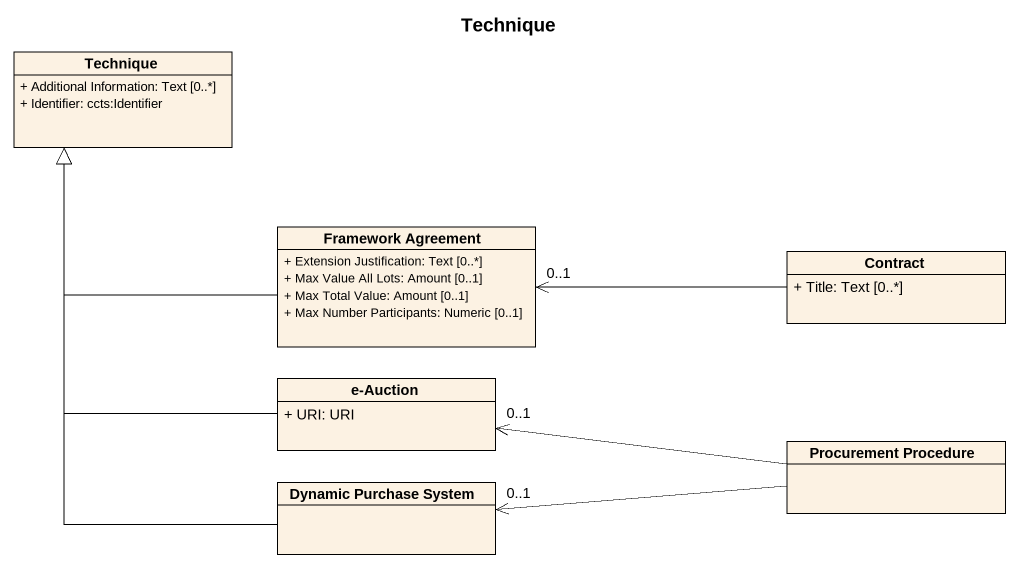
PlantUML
@startuml
title Technique
hide circle
hide empty members
skinparam classAttributeIconSize 0
class Technique {
  + Additional Information: Text [0..*]
  + Identifier: ccts:Identifier
}
class "Framework Agreement" as Framework_Agreement {
  + Extension Justification: Text [0..*]
  + Max Value All Lots: Amount [0..1]
  + Max Total Value: Amount [0..1]
  + Max Number Participants: Numeric [0..1]
}
class Contract {
  + Title: Text [0..*]
}
class "e-Auction" as e_Auction {
  + URI: URI
}
class "Procurement Procedure" as Procurement_Procedure
class "Dynamic Purchase System" as Dynamic_Purchase_System
Framework_Agreement -up-|> Technique
Contract -left-> "0..1" Framework_Agreement
e_Auction -up-|> Technique
Procurement_Procedure -left-> "0..1" e_Auction
Procurement_Procedure -left-> "0..1" Dynamic_Purchase_System
Dynamic_Purchase_System -up-|> Technique
@enduml
